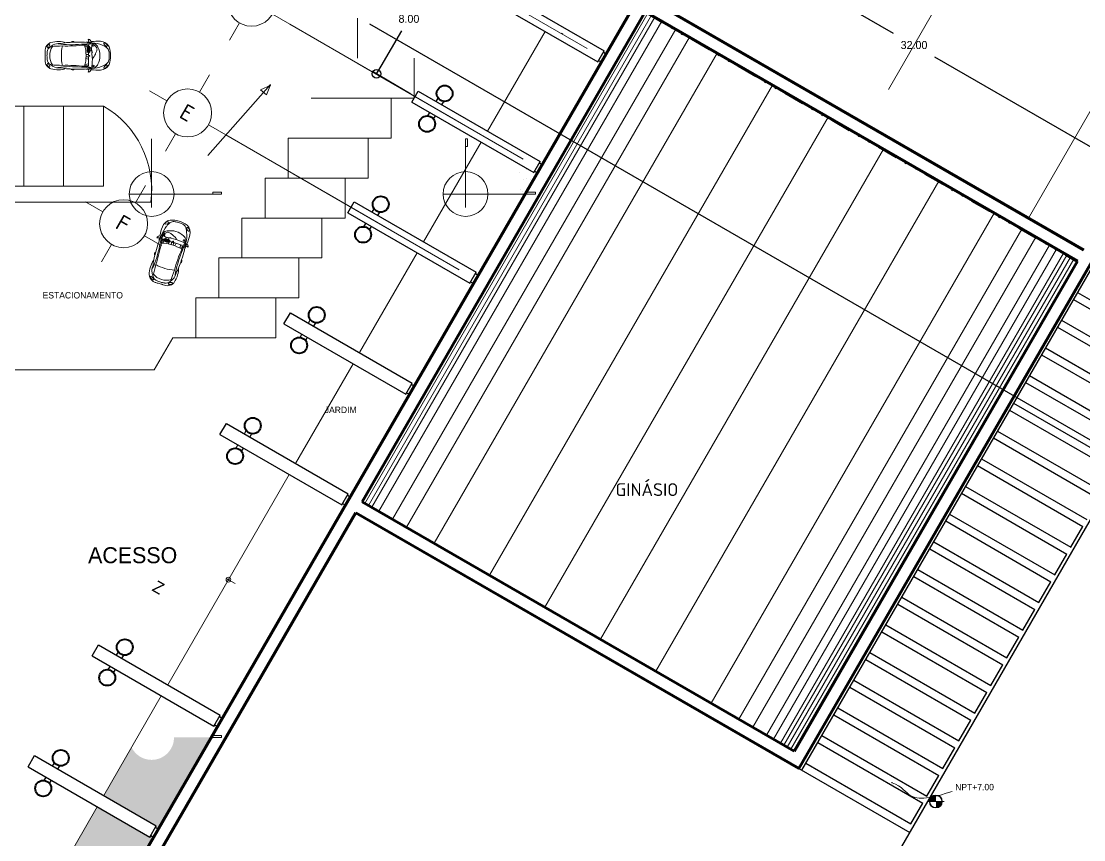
# Model space of a CAD drawing. Header units: millimetres. Extents: x 255 to 764, y 60 to 269.
# Drawn here: x 662.2 to 728.7, y 148.3 to 199.5 of the extents above; entities that cross this region are included whole.
import ezdxf
from ezdxf.enums import TextEntityAlignment as Align

# ---------------------------------------------------------------- set-up
doc = ezdxf.new("R2010")
doc.units = ezdxf.units.MM
doc.linetypes.add('ACAD_ISO10W100', pattern=[18, 12, -3, 0, -3])
doc.linetypes.add('DIVIDE2', pattern=[15.875, 6.35, -3.175, 0, -3.175, 0, -3.175])
for name, color, linetype, lineweight in [('ARBOLES A', 1, 'Continuous', 9), ('AUTOS', 1, 'Continuous', 9), ('BANQUETA', 2, 'Continuous', 20), ('CANCHAS', 1, 'Continuous', 9), ('EJES', 2, 'ACAD_ISO10W100', 20), ('FACHADA 01', 6, 'Continuous', 60), ('FACHADA 03', 4, 'Continuous', 40), ('FACHADA 04', 3, 'Continuous', 30), ('FACHADA 05', 2, 'Continuous', 20), ('HATCH', 1, 'Continuous', 9), ('mobiliario', 1, 'Continuous', 0), ('TEXTO 02', 1, 'Continuous', 13)]:
    doc.layers.add(name, color=color, linetype=linetype, lineweight=lineweight)
doc.styles.add('style1', font='isocpeur.ttf')
doc.dimstyles.get("Standard").update_dxf_attribs({"dimtxt": 1.5, "dimasz": 0.25, "dimexe": 0.2, "dimexo": 0.25, "dimgap": 0.1, "dimtad": 0, "dimtih": 1, "dimtoh": 1, "dimdec": 4, "dimzin": 0, "dimdsep": 46, "dimtxsty": 'Standard', "dimblk": 'ORIGIN', "dimcen": 0.2, "dimclrd": 1, "dimclre": 2, "dimclrt": 3, "dimadec": 0, "dimazin": 0, "dimtfac": 1, "dimtdec": 4, "dimtofl": 0, "dimtmove": 0, "dimatfit": 3, "dimldrblk": 'ORIGIN', "dimfxl": 1, "dimtolj": 1, "dimtzin": 0, "dimarcsym": 0})
pattern_1 = [(37.5, (466.1851, -363.19664), (-0.0320006, 0.9788265), [0, -0.77216, 0, -0.8636, 0, -0.8255]), (7.5, (466.1851, -363.1966), (0.8990466, 1.4336502), [0, -0.41656, 0, -0.69596, 0, -0.2667]), (327.5, (465.5603, -363.1966), (1.5819847, 0.0028744), [0, -0.254, 0, -0.9144, 0, -1.1938]), (317.5, (465.5603, -363.1966), (1.527113, 0.4458586), [0, -0.127, 0, -0.59944, 0, -0.6858])]

# ---------------------------------------------------------------- blocks, each defined once
blk = doc.blocks.new('_Origin')
at = {"color": 0, "linetype": 'ByBlock', "lineweight": -2}
blk.add_line((0, 0), (-1, 0), dxfattribs=at)
blk.add_circle((0, 0), 0.5, dxfattribs=at)
blk = doc.blocks.new('*D26')
at = {"layer": 'ARBOLES A', "color": 2, "lineweight": -2}
for p, q in [((690.653, 201.871), (688.25, 203.285)), ((686.602, 194.984), (684.2, 196.397))]:
    blk.add_line(p, q, dxfattribs=at)
at = {"layer": 'ARBOLES A', "color": 1, "lineweight": -2}
for p, q in [((688.23, 202.658), (686.925, 200.439)), ((684.737, 196.719), (686.042, 198.939))]:
    blk.add_line(p, q, dxfattribs=at)
at = {"layer": 'Defpoints', "color": 0}
for p in [(690.868, 201.745), (684.458, 196.245), (686.818, 194.857)]:
    blk.add_point(p, dxfattribs=at)
at = {"layer": 'ARBOLES A', "color": 1, "lineweight": -2, "xscale": 0.55, "yscale": 0.55, "zscale": 0.55}
for p, rotation in [((688.509, 203.132), 59.53894973767702), ((684.458, 196.245), 239.538949737677)]:
    blk.add_blockref('_Origin', p, dxfattribs=dict(at, rotation=rotation))
at = {"layer": 'ARBOLES A', "color": 3, "insert": (686.483, 199.689), "char_height": 0.5, "attachment_point": 5}
blk.add_mtext('\\A1;8.00', dxfattribs=at)
blk = doc.blocks.new('Bole')
at = {"color": 5}
for p, q in [((1.1, 0.6), (1.1, 1.1)), ((1.7, 0), (2.2, 0)), ((1.1, -0.6), (1.1, -1.1))]:
    blk.add_line(p, q, dxfattribs=at)
blk.add_line((0, 0), (0.5, 0))
blk.add_circle((1.1, 0), 0.6)
at = {"color": 9, "style": 'style1'}
blk.add_attdef('A', text='', height=0.4, dxfattribs=at).set_placement((1.086, -0.204), align=Align.CENTER)
blk = doc.blocks.new('newbp')
for p, q in [((-1.055, 0.668), (-1.093, 0.141)), ((-1.077, 0.127), (-1.07, -0.16)), ((-0.958, -0.463), (-1.055, -0.455)), ((-0.963, -0.288), (-1.054, -0.293)), ((-0.908, -0.286), (-0.939, -0.287)), ((-0.902, -0.467), (-0.933, -0.465))]:
    blk.add_line(p, q)
at = {"linetype": 'Continuous'}
for p, q in [((-0.912, 0.75), (-1.017, 0.773)), ((-1.002, 0.77), (-1.016, 0.74)), ((-0.912, 0.75), (-0.86, 0.936)), ((-0.892, 0.034), (-0.92, 0.028)), ((-0.877, 0.539), (-0.877, 0.119)), ((-0.877, 0.459), (-0.672, 0.505)), ((-0.876, 0.198), (-0.723, 0.166)), ((-0.652, 0.589), (-0.827, 0.589)), ((-0.827, 0.069), (-0.731, 0.069)), ((-1.064, -0.553), (-1.084, -0.679)), ((-0.892, -0.023), (-0.92, -0.017)), ((-0.91, -0.297), (-0.888, -0.197)), ((-0.904, -0.456), (-0.888, -0.536)), ((-0.899, -0.296), (-0.877, -0.196)), ((-0.893, -0.455), (-0.877, -0.535)), ((-0.877, -0.235), (-0.847, -0.228)), ((-0.869, -0.497), (-0.841, -0.503)), ((-0.822, -0.222), (-0.721, -0.2)), ((-0.817, -0.508), (-0.665, -0.54)), ((-0.912, -0.756), (-1.017, -0.779)), ((-1.002, -0.776), (-1.016, -0.747)), ((-0.912, -0.756), (-0.86, -0.943))]:
    blk.add_line(p, q, dxfattribs=at)
for points in [[(-0.731, -0.061), (-0.827, -0.061, 0.414214), (-0.877, -0.111), (-0.877, -0.172)], [(-0.877, -0.556, 0.414214), (-0.827, -0.606), (-0.68, -0.606)]]:
    blk.add_lwpolyline(points, format="xyb", dxfattribs=at)
for points in [[(-0.877, -0.196), (-0.877, -0.235)], [(-0.877, -0.513), (-0.877, -0.535)]]:
    blk.add_lwpolyline(points, dxfattribs=at)
for centre, radius, start, end in [((-1.528, 0.227), 0.596, 93.10415, 152.52944), ((-0.943, -1.167), 1.905, 94.04501, 112.23437), ((-1.391, -2.848), 3.675, 84.07935, 92.63829), ((-1.049, 0.333), 0.394, 113.54319, 157.7315), ((0.434, 9.601), 9.056, 259.56802, 263.14618), ((-0.295, -6.336), 7.112, 86.98264, 96.31375), ((-0.206, 5.111), 4.464, 258.74282, 266.74135), ((-0.845, 0.765), 0.172, 94.83581, 177.41047), ((-1.391, -2.848), 3.675, 79.4187, 82.32042), ((0.142, 7.376), 6.748, 264.88453, 276.39626), ((-0.008, 0.773), 0.0318, 97.34701, 181.04705), ((-0.005, 0.782), 0.0102, 105.92501, 249.04371), ((0.039, 0.659), 0.154, 42.31848, 109.57804), ((0.029, 0.665), 0.132, 87.10466, 105.92501), ((0.04, 0.731), 0.0661, 63.21809, 93.64826), ((0.061, 0.773), 0.0191, 341.30473, 62.64473), ((-0.187, -4.943), 5.716, 79.10653, 87.33549), ((0.771, -0.039), 0.851, 85.54765, 113.83054), ((0.845, 0.056), 0.642, 61.37851, 96.95324), ((0.88, -0.576), 1.387, 72.33332, 91.7581), ((0.666, -0.272), 1.016, 50.34167, 61.37851), ((1.172, 0.342), 0.423, 44.63463, 72.33332), ((1.138, 0.302), 0.476, 3.79089, 45.18436), ((-0.825, 0.038), 1.316, 159.34296, 181.79701), ((-0.688, 0.035), 1.374, 172.79359, 181.59772), ((-1.713, 0.186), 0.338, 138.93455, 176.42346), ((-1.416, -0.145), 0.781, 108.48731, 134.96048), ((-0.426, -0.003), 1.099, 153.81579, 180.03397), ((-0.92, 0.006), 0.0224, 90, 270), ((-0.892, 0.006), 0.0281, 247.38014, 112.61986), ((-0.827, 0.539), 0.05, 90, 180), ((-0.827, 0.119), 0.05, 180, 270), ((2.043, -0.084), 2.778, 165.55344, 178.33714), ((0.347, 9.038), 8.487, 263.27314, 271.89151), ((-1.267, 0.067), 1.956, 357.93702, 14.4502), ((-1.575, -60.4), 60.995, 87.30608, 87.93042), ((0.503, 0.041), 0.848, 357.01927, 35.43946), ((1.145, 0.198), 0.355, 3.29778, 61.46226), ((-12.519, -0.99), 14.07, 4.02259, 4.92676), ((1.53, 0.182), 0.0938, 331.03299, 350.19563), ((2.084, 0.13), 0.472, 179.15975, 182.62997), ((0.197, 0.166), 1.425, 0.00939, 6.72836), ((0.778, 0.022), 0.839, 358.24568, 5.88143), ((-0.825, -0.045), 1.316, 178.20299, 200.65704), ((-0.688, -0.042), 1.374, 178.40228, 187.20641), ((-1.528, -0.234), 0.596, 207.47056, 266.89585), ((-1.713, -0.193), 0.338, 183.57654, 221.06545), ((-1.416, 0.138), 0.781, 225.03952, 251.51269), ((-0.943, 1.16), 1.905, 247.76563, 265.95499), ((-0.426, -0.004), 1.099, 179.96603, 206.18421), ((-1.049, -0.34), 0.394, 202.2685, 246.45681), ((2.043, 0.077), 2.778, 181.66286, 194.44656), ((0.347, -9.044), 8.487, 88.10849, 96.72686), ((-1.267, -0.074), 1.956, 345.5498, 2.06298), ((-1.575, 60.394), 60.995, 272.06958, 272.69392), ((0.666, 0.266), 1.016, 298.62149, 309.65833), ((0.503, -0.047), 0.848, 324.56054, 2.98073), ((1.145, -0.204), 0.355, 298.53774, 356.70222), ((1.138, -0.308), 0.476, 314.81564, 356.20911), ((-12.519, 0.984), 14.07, 355.07324, 355.97741), ((2.084, -0.137), 0.472, 177.37003, 180.84025), ((1.53, -0.189), 0.0938, 9.80437, 28.96701), ((0.778, -0.029), 0.839, 354.11857, 1.75432), ((0.197, -0.173), 1.425, 353.27164, 359.99061), ((-1.391, 2.841), 3.675, 267.36171, 275.92065), ((0.434, -9.608), 9.056, 96.85382, 100.43198), ((-0.206, -5.118), 4.464, 93.25865, 101.25718), ((-0.295, 6.329), 7.112, 263.68625, 273.01736), ((-0.845, -0.772), 0.172, 182.58953, 265.16419), ((-1.391, 2.841), 3.675, 277.67958, 280.5813), ((0.142, -7.382), 6.748, 83.60374, 95.11547), ((-0.008, -0.779), 0.0318, 178.95295, 262.65299), ((-0.005, -0.789), 0.0102, 110.95629, 254.07499), ((0.039, -0.666), 0.154, 250.42196, 317.68152), ((0.029, -0.671), 0.132, 254.07499, 272.89534), ((0.04, -0.737), 0.0661, 266.35174, 296.78191), ((0.061, -0.78), 0.0191, 297.35527, 18.69527), ((-0.187, 4.936), 5.716, 272.66451, 280.89347), ((0.771, 0.032), 0.851, 246.16946, 274.45235), ((0.845, -0.062), 0.642, 263.04676, 298.62149), ((0.88, 0.569), 1.387, 268.2419, 287.66668), ((1.172, -0.348), 0.423, 287.66668, 315.36537)]:
    blk.add_arc(centre, radius, start, end, dxfattribs=at)
for centre, major_axis, ratio in [((-1.845, 0.63), (-0.083, -0.0937), 0.463754), ((1.432, 0.551), (-0.061, 0.112), 0.405921)]:
    blk.add_ellipse(centre, major_axis=major_axis, ratio=ratio, dxfattribs=at)
for centre in [(-1.157, 0.583), (-1.157, -0.595)]:
    blk.add_ellipse(centre, major_axis=(0, 0.0429), ratio=0.983266, start_param=4.712389, end_param=10.995574)
at = {"linetype": 'Continuous', "extrusion": (0, 0, -1)}
for centre, major_axis, ratio in [((-1.845, -0.637), (-0.083, 0.0937), 0.463754), ((1.432, -0.557), (-0.061, -0.112), 0.405921)]:
    blk.add_ellipse(centre, major_axis=major_axis, ratio=ratio, dxfattribs=at)
for points, knots in [([(-1.077, 0.127), (-1.08, 0.133), (-1.1, 0.15), (-1.144, 0.115), (-1.18, 0.072), (-1.223, -0.001), (-1.273, -0.105), (-1.318, -0.221), (-1.36, -0.328), (-1.36, -0.418), (-1.323, -0.493), (-1.275, -0.55), (-1.223, -0.585), (-1.193, -0.622), (-1.178, -0.647), (-1.165, -0.693)], [0, 0, 0, 0, 0.527288, 1.647451, 3.487558, 5.099073, 7.968657, 12.238313, 14.475187, 16.613757, 18.744202, 20.639343, 22.223389, 23.452731, 24.286529, 24.286529, 24.286529, 24.286529]), ([(-1.064, -0.553), (-1.068, -0.556), (-1.074, -0.561), (-1.09, -0.565), (-1.091, -0.555), (-1.09, -0.549), (-1.084, -0.542), (-1.074, -0.534), (-1.065, -0.513), (-1.054, -0.475), (-1.047, -0.407), (-1.047, -0.336), (-1.059, -0.269), (-1.08, -0.228), (-1.088, -0.195), (-1.105, -0.188), (-1.099, -0.183), (-1.093, -0.18), (-1.084, -0.181), (-1.077, -0.178), (-1.065, -0.181), (-1.07, -0.166), (-1.07, -0.16)], [0, 0, 0, 0, 0.0138597, 0.0278304, 0.0329137, 0.0379971, 0.0465756, 0.0592704, 0.0762214, 0.1105991, 0.1789801, 0.2766959, 0.3173629, 0.3800771, 0.4110544, 0.4160421, 0.4210284, 0.4277212, 0.4387433, 0.4448131, 0.4508005, 0.4694463, 0.4694463, 0.4694463, 0.4694463]), ([(-0.963, -0.295), (-0.965, -0.308), (-0.954, -0.235), (-0.937, -0.215), (-0.911, -0.179), (-0.882, -0.17), (-0.85, -0.176), (-0.829, -0.211), (-0.799, -0.257), (-0.788, -0.322), (-0.788, -0.395), (-0.797, -0.462), (-0.818, -0.517), (-0.844, -0.55), (-0.872, -0.561), (-0.892, -0.557), (-0.911, -0.55), (-0.925, -0.529), (-0.95, -0.494), (-0.965, -0.414), (-0.974, -0.382), (-0.961, -0.282), (-0.963, -0.295)], [0, 0, 0, 0, 0.03969, 0.089634, 0.13125, 0.1542862, 0.1797268, 0.2207266, 0.2680991, 0.3447665, 0.4095645, 0.4843001, 0.541515, 0.5817687, 0.6060665, 0.6262474, 0.6436722, 0.6634686, 0.6988791, 0.7758465, 0.8696394, 0.907731, 0.907731, 0.907731, 0.907731]), ([(-0.938, -0.293), (-0.938, -0.289), (-0.937, -0.284), (-0.935, -0.274), (-0.934, -0.268), (-0.93, -0.253), (-0.928, -0.246), (-0.924, -0.237), (-0.922, -0.235), (-0.918, -0.229), (-0.916, -0.227), (-0.91, -0.219), (-0.906, -0.213), (-0.899, -0.206), (-0.896, -0.203), (-0.892, -0.2), (-0.89, -0.199), (-0.886, -0.197), (-0.884, -0.197), (-0.879, -0.196), (-0.875, -0.196), (-0.871, -0.198), (-0.87, -0.198), (-0.867, -0.199), (-0.865, -0.201), (-0.861, -0.206), (-0.858, -0.209), (-0.853, -0.218), (-0.85, -0.223), (-0.844, -0.232), (-0.841, -0.237), (-0.835, -0.247), (-0.832, -0.253), (-0.827, -0.264), (-0.824, -0.27), (-0.82, -0.282), (-0.819, -0.289), (-0.815, -0.309), (-0.814, -0.323), (-0.812, -0.352), (-0.812, -0.366), (-0.814, -0.41), (-0.818, -0.438), (-0.829, -0.476), (-0.833, -0.486), (-0.84, -0.501), (-0.843, -0.506), (-0.849, -0.516), (-0.852, -0.52), (-0.858, -0.527), (-0.861, -0.529), (-0.867, -0.533), (-0.871, -0.534), (-0.874, -0.535), (-0.875, -0.535), (-0.879, -0.535), (-0.881, -0.534), (-0.885, -0.533), (-0.888, -0.532), (-0.892, -0.531), (-0.894, -0.53), (-0.895, -0.529), (-0.895, -0.529), (-0.896, -0.529), (-0.897, -0.528), (-0.899, -0.526), (-0.9, -0.523), (-0.904, -0.518), (-0.905, -0.516), (-0.908, -0.511), (-0.91, -0.509), (-0.914, -0.503), (-0.917, -0.498), (-0.921, -0.49), (-0.923, -0.486), (-0.926, -0.476), (-0.928, -0.471), (-0.933, -0.456), (-0.935, -0.445), (-0.938, -0.429), (-0.94, -0.423), (-0.942, -0.413), (-0.943, -0.408), (-0.945, -0.395), (-0.946, -0.387), (-0.946, -0.369), (-0.945, -0.363), (-0.945, -0.351), (-0.944, -0.345), (-0.942, -0.326), (-0.94, -0.309), (-0.939, -0.298), (-0.939, -0.296), (-0.938, -0.295), (-0.938, -0.294), (-0.938, -0.293), (-0.938, -0.293), (-0.938, -0.293)], [0.497033, 0.497033, 0.497033, 0.497033, 0.723444, 0.723444, 0.974636, 0.974636, 1.50964, 1.50964, 2.044645, 2.044645, 2.271061, 2.271061, 2.862376, 2.862376, 3.217654, 3.217654, 3.537253, 3.537253, 3.856852, 3.856852, 4.368613, 4.368613, 4.584627, 4.584627, 4.99269, 4.99269, 5.400753, 5.400753, 5.808816, 5.808816, 6.216879, 6.216879, 6.778716, 6.778716, 7.350371, 7.350371, 7.922025, 7.922025, 9.065335, 9.065335, 10.208644, 10.208644, 12.495263, 12.495263, 13.409896, 13.409896, 13.929088, 13.929088, 14.44828, 14.44828, 14.909885, 14.909885, 15.371489, 15.371489, 15.62524, 15.62524, 15.87899, 15.87899, 16.120875, 16.120875, 16.36276, 16.36276, 16.51635, 16.51635, 16.669941, 16.669941, 16.921521, 16.921521, 17.136676, 17.136676, 17.351831, 17.351831, 17.782142, 17.782142, 18.204974, 18.204974, 18.627807, 18.627807, 19.473473, 19.473473, 19.978923, 19.978923, 20.484372, 20.484372, 21.475119, 21.475119, 21.859144, 21.859144, 22.162884, 22.162884, 22.770362, 22.770362, 22.900493, 22.900493, 22.951221, 22.951221, 22.964298, 22.964298, 22.964298, 22.964298]), ([(-0.904, -0.456), (-0.906, -0.449), (-0.907, -0.442), (-0.91, -0.43), (-0.911, -0.424), (-0.913, -0.414), (-0.914, -0.409), (-0.917, -0.396), (-0.918, -0.388), (-0.917, -0.37), (-0.917, -0.364), (-0.916, -0.352), (-0.916, -0.346), (-0.914, -0.326), (-0.912, -0.31), (-0.91, -0.299), (-0.91, -0.298), (-0.91, -0.297)], [18.939067, 18.939067, 18.939067, 18.939067, 19.473473, 19.473473, 19.978923, 19.978923, 20.484372, 20.484372, 21.475119, 21.475119, 21.859144, 21.859144, 22.162884, 22.162884, 22.770362, 22.770362, 22.871566, 22.871566, 22.871566, 22.871566]), ([(-0.893, -0.455), (-0.895, -0.448), (-0.896, -0.442), (-0.899, -0.429), (-0.9, -0.423), (-0.902, -0.413), (-0.903, -0.408), (-0.906, -0.395), (-0.907, -0.387), (-0.906, -0.369), (-0.906, -0.363), (-0.905, -0.351), (-0.905, -0.345), (-0.903, -0.326), (-0.901, -0.309), (-0.899, -0.298), (-0.899, -0.297), (-0.899, -0.296)], [18.939067, 18.939067, 18.939067, 18.939067, 19.473473, 19.473473, 19.978923, 19.978923, 20.484372, 20.484372, 21.475119, 21.475119, 21.859144, 21.859144, 22.162884, 22.162884, 22.770362, 22.770362, 22.871566, 22.871566, 22.871566, 22.871566]), ([(-0.883, -0.222), (-0.882, -0.225), (-0.88, -0.227), (-0.875, -0.234), (-0.873, -0.239), (-0.867, -0.249), (-0.863, -0.255), (-0.858, -0.266), (-0.856, -0.272), (-0.852, -0.284), (-0.85, -0.291), (-0.847, -0.311), (-0.845, -0.325), (-0.844, -0.354), (-0.844, -0.368), (-0.846, -0.412), (-0.85, -0.44), (-0.86, -0.478), (-0.864, -0.488), (-0.871, -0.503), (-0.874, -0.508), (-0.878, -0.515), (-0.88, -0.517), (-0.881, -0.518)], [5.596292, 5.596292, 5.596292, 5.596292, 5.808816, 5.808816, 6.216879, 6.216879, 6.778716, 6.778716, 7.350371, 7.350371, 7.922025, 7.922025, 9.065335, 9.065335, 10.208644, 10.208644, 12.495263, 12.495263, 13.409896, 13.409896, 13.929088, 13.929088, 14.118229, 14.118229, 14.118229, 14.118229])]:
    blk.add_open_spline(points, degree=3, knots=knots)
blk = doc.blocks.new('AutoP31 Planta Beetle')
at = {"xscale": 1.088628099999994, "yscale": 1.088628099999994, "zscale": 1.0886281, "rotation": 180}
blk.add_blockref('newbp', (1.766, 1.019), dxfattribs=at)
blk = doc.blocks.new('*D13')
at = {"layer": 'ARBOLES A', "color": 2, "lineweight": -2}
for p, q in [((704.334, 206.268), (704.359, 206.311)), ((732.042, 190.259), (732.067, 190.302))]:
    blk.add_line(p, q, dxfattribs=at)
at = {"layer": 'ARBOLES A', "color": 1, "lineweight": -2}
for p, q in [((704.685, 205.776), (716.765, 198.797)), ((731.441, 190.318), (719.361, 197.297))]:
    blk.add_line(p, q, dxfattribs=at)
at = {"layer": 'Defpoints', "color": 0}
for p in [(704.209, 206.051), (731.917, 190.043), (731.917, 190.043)]:
    blk.add_point(p, dxfattribs=at)
at = {"layer": 'ARBOLES A', "color": 1, "lineweight": -2, "xscale": 0.55, "yscale": 0.55, "zscale": 0.55}
for p, rotation in [((704.209, 206.051), 149.9820950694856), ((731.917, 190.043), 329.9820950694855)]:
    blk.add_blockref('_Origin', p, dxfattribs=dict(at, rotation=rotation))
at = {"layer": 'ARBOLES A', "color": 3, "insert": (718.063, 198.047), "char_height": 0.5, "attachment_point": 5}
blk.add_mtext('\\A1;32.00', dxfattribs=at)

msp = doc.modelspace()

# ---------------------------------------------------------------- hatches: boundary and pattern name
at = {"layer": 'ARBOLES A', "lineweight": 0}
h = msp.add_hatch(dxfattribs=at)
h.set_pattern_fill('AR-SAND', color=256, scale=0.02, style=0)
h.set_pattern_definition(pattern_1)
h.paths.add_polyline_path([(623.895, 197.229), (622.895, 197.229), (622.895, 189.858, -0.201566), (623.895, 190.279), (623.895, 192.339)])
h.paths.add_polyline_path([(624.895, 197.229), (623.895, 197.229), (623.895, 192.339), (624.013, 192.339), (624.013, 191.855), (623.895, 191.855), (623.895, 190.279, -0.414214), (625.295, 188.879), (627.713, 188.879), (627.713, 188.995), (628.26, 188.995), (628.26, 188.879), (630.745, 188.879), (630.745, 190.229), (629.895, 190.229), (624.895, 190.229)])
h.paths.add_polyline_path([(624.895, 204.749, -0.201566), (623.895, 204.329), (623.895, 197.229), (624.895, 197.229)])
h.paths.add_polyline_path([(623.895, 204.329, -0.201566), (622.895, 204.749), (622.895, 197.229), (623.895, 197.229)])
h.paths.add_polyline_path([(623.895, 221.329, -0.201566), (622.895, 221.749), (622.895, 206.708, -0.201566), (623.895, 207.129), (623.895, 209.189)])
h.paths.add_polyline_path([(624.895, 221.749, -0.201566), (623.895, 221.329), (623.895, 209.189), (624.013, 209.189), (624.013, 208.705), (623.895, 208.705), (623.895, 207.129, -0.201566), (624.895, 206.708)])
h.paths.add_polyline_path([(629.895, 239.229), (638.213, 239.229, -0.142287), (637.995, 239.979), (637.984, 239.979), (625.295, 239.979, -0.414214), (623.895, 238.579), (623.895, 226.189), (624.013, 226.189), (624.013, 225.705), (623.895, 225.705), (623.895, 224.129, -0.201566), (624.895, 223.708), (624.895, 232.729), (629.895, 232.729)])
h.paths.add_polyline_path([(623.895, 238.579, -0.201566), (622.895, 238.999), (622.895, 223.708, -0.201566), (623.895, 224.129), (623.895, 226.189)])
h.paths.add_polyline_path([(638.213, 240.729), (625.078, 240.729, -0.142287), (625.295, 239.979), (627.713, 239.979), (627.713, 240.095), (628.26, 240.095), (628.26, 239.979), (637.995, 239.979, -0.142287)])
h.paths.add_polyline_path([(653.713, 240.729), (640.578, 240.729, -0.142287), (640.795, 239.979), (643.213, 239.979), (643.213, 240.095), (643.76, 240.095), (643.76, 239.979), (653.495, 239.979, -0.142287)])
h.paths.add_polyline_path([(653.495, 239.979), (653.484, 239.979), (640.795, 239.979, -0.142287), (640.578, 239.229), (653.713, 239.229, -0.142287)])
h.paths.add_polyline_path([(668.995, 239.979), (668.984, 239.979), (656.295, 239.979, -0.142287), (656.078, 239.229), (669.213, 239.229, -0.142287)])
h.paths.add_polyline_path([(669.213, 240.729), (656.078, 240.729, -0.142287), (656.295, 239.979), (658.713, 239.979), (658.713, 240.095), (659.26, 240.095), (659.26, 239.979), (668.995, 239.979, -0.142287)])
h = msp.add_hatch(dxfattribs=at)
h.set_pattern_fill('AR-SAND', color=256, scale=0.02, style=0)
h.set_pattern_definition(pattern_1)
h.paths.add_polyline_path([(644.671, 103.729), (640.795, 103.729, -0.414214), (639.395, 102.329), (639.395, 95.229), (639.764, 95.229)])
h.paths.add_polyline_path([(639.395, 102.329, -0.026288), (639.249, 102.336), (635.145, 95.229), (639.395, 95.229)])
h.paths.add_polyline_path([(649.579, 112.229), (644.96, 112.229), (640.528, 104.552, -0.158489), (640.795, 103.729), (643.213, 103.729), (643.213, 103.845), (643.76, 103.845), (643.76, 103.729), (644.671, 103.729)])
h.paths.add_polyline_path([(653.638, 119.259), (654.486, 120.729), (649.867, 120.729), (644.96, 112.229), (649.579, 112.229)])
h.paths.add_polyline_path([(650.999, 122.688), (649.867, 120.729), (654.255, 120.729), (654.289, 120.788)])
h.paths.add_polyline_path([(654.895, 129.229), (654.775, 129.229), (651.399, 123.381), (654.689, 121.481), (654.639, 121.394), (654.813, 121.294), (654.895, 121.438)])
h.paths.add_polyline_path([(658.513, 127.703), (658.339, 127.803), (658.289, 127.716), (655.67, 129.229), (654.895, 129.229), (654.895, 121.438)])
h.paths.add_polyline_path([(662.513, 134.631), (662.339, 134.731), (662.289, 134.644), (658.999, 136.544), (655.399, 130.309), (657.27, 129.229), (659.394, 129.229)])
h.paths.add_polyline_path([(666.513, 141.559), (666.339, 141.659), (666.289, 141.573), (662.999, 143.473), (660.581, 139.284), (660.581, 139.129, -0.414214), (661.981, 137.729), (664.301, 137.729)])
h.paths.add_polyline_path([(669.209, 146.229), (664.59, 146.229), (663.399, 144.165), (666.689, 142.265), (666.639, 142.179), (666.813, 142.079)])
h.paths.add_polyline_path([(670.395, 146.229), (670.132, 146.229), (665.225, 137.729), (670.395, 137.729)])
h.paths.add_polyline_path([(677.218, 144.501), (674.225, 146.229), (670.395, 146.229), (670.395, 137.729), (673.308, 137.729)])
h.paths.add_polyline_path([(670.395, 137.729), (665.225, 137.729), (660.317, 129.229), (670.395, 129.229), (670.395, 129.964), (669.218, 130.644), (670.395, 132.684)])
h.paths.add_polyline_path([(673.308, 137.729), (670.395, 137.729), (670.395, 132.684)])
h.paths.add_polyline_path([(670.395, 148.284), (670.395, 148.555), (670.339, 148.587), (670.289, 148.501), (666.999, 150.401), (664.59, 146.229), (669.209, 146.229)])
h.paths.add_polyline_path([(670.395, 153.329, -0.285583), (669.14, 154.11), (667.399, 151.094), (670.395, 149.363)])
h.paths.add_polyline_path([(674.116, 154.729), (671.795, 154.729, -0.414214), (670.395, 153.329), (670.395, 149.363), (670.689, 149.194), (670.639, 149.107), (670.813, 149.007)])
h.paths.add_polyline_path([(626.895, 154.729), (625.295, 154.729, -0.414214), (623.895, 153.329), (623.895, 146.229), (626.895, 146.229)])
h.paths.add_polyline_path([(626.895, 146.229), (623.895, 146.229), (623.895, 141.189), (624.013, 141.189), (624.013, 140.705), (623.895, 140.705), (623.895, 139.129, -0.414214), (625.295, 137.729), (626.895, 137.729)])
h.paths.add_polyline_path([(626.895, 137.729), (625.295, 137.729, -0.414214), (623.895, 136.329), (623.895, 129.229), (626.895, 129.229)])
h.paths.add_polyline_path([(626.895, 129.229), (623.895, 129.229), (623.895, 124.189), (624.013, 124.189), (624.013, 123.705), (623.895, 123.705), (623.895, 122.129, -0.414214), (625.295, 120.729), (626.895, 120.729)])
h.paths.add_polyline_path([(626.895, 120.729), (625.295, 120.729, -0.414214), (623.895, 119.329), (623.895, 112.229), (626.895, 112.229)])
h.paths.add_polyline_path([(626.895, 112.229), (623.895, 112.229), (623.895, 107.189), (624.013, 107.189), (624.013, 106.705), (623.895, 106.705), (623.895, 105.129, -0.414214), (625.295, 103.729), (626.895, 103.729)])
h.paths.add_polyline_path([(626.895, 103.729), (625.295, 103.729, -0.414214), (623.895, 102.329), (623.895, 95.229), (626.895, 95.229)])
h.paths.add_polyline_path([(638.032, 112.229), (630.895, 112.229), (630.895, 106.229), (634.568, 106.229)])
h.paths.add_polyline_path([(639.395, 114.591), (639.395, 116.229), (630.895, 116.229), (630.895, 112.229), (638.032, 112.229)])
h.paths.add_polyline_path([(639.395, 146.229), (630.895, 146.229), (630.895, 143.229), (639.395, 143.229)])
h.paths.add_polyline_path([(654.895, 146.229), (639.395, 146.229), (639.395, 143.229), (654.895, 143.229)])
h.paths.add_polyline_path([(655.904, 146.229), (654.895, 146.229), (654.895, 143.229), (655.93, 143.229)])
h.paths.add_polyline_path([(654.895, 147.229), (639.395, 147.229), (639.395, 146.229), (654.895, 146.229)])
h.paths.add_polyline_path([(639.395, 147.229), (630.895, 147.229), (630.895, 146.229), (639.395, 146.229)])
h.paths.add_polyline_path([(623.895, 112.229), (622.895, 112.229), (622.895, 104.708, -0.201566), (623.895, 105.129), (623.895, 107.189)])
h.paths.add_polyline_path([(623.895, 119.329, -0.201566), (622.895, 119.749), (622.895, 112.229), (623.895, 112.229)])
h.paths.add_polyline_path([(623.895, 129.229), (622.895, 129.229), (622.895, 121.708, -0.201566), (623.895, 122.129), (623.895, 124.189)])
h.paths.add_polyline_path([(623.895, 136.329, -0.201566), (622.895, 136.749), (622.895, 129.229), (623.895, 129.229)])
h.paths.add_polyline_path([(623.895, 146.229), (622.895, 146.229), (622.895, 138.708, -0.201566), (623.895, 139.129), (623.895, 141.189)])
h.paths.add_polyline_path([(623.895, 153.329, -0.201566), (622.895, 153.749), (622.895, 146.229), (623.895, 146.229)])
h.paths.add_polyline_path([(623.895, 102.329, -0.201566), (622.895, 102.749), (622.895, 95.229), (623.895, 95.229)])
at = {"layer": 'FACHADA 05'}
h = msp.add_hatch(color=256, dxfattribs=at)
h.paths.add_polyline_path([(719.428, 151.099, 0.414214), (719.053, 150.724), (719.428, 150.724)])
h.paths.add_polyline_path([(719.803, 150.724), (719.428, 150.724), (719.428, 150.349, 0.414214)])

# ---------------------------------------------------------------- linework, layer by layer
at = {"layer": 'ARBOLES A', "lineweight": 0}
for p, q in [((698.074, 197.026), (698.074, 197.026)), ((693.402, 190.092), (693.402, 190.092)), ((693.836, 190.259), (693.836, 190.259)), ((694.836, 190.624), (694.836, 190.624)), ((693.642, 189.612), (693.642, 189.612)), ((693.844, 189.687), (693.844, 189.687)), ((694.071, 189.626), (694.071, 189.626)), ((693.475, 188.996), (693.475, 188.996)), ((693.615, 188.915), (693.615, 188.915)), ((693.674, 188.633), (693.674, 188.633))]:
    msp.add_line(p, q, dxfattribs=at)
at = {"layer": 'ARBOLES A'}
for p, q in [((670.395, 187.88), (670.395, 192.189)), ((690.025, 187.88), (690.025, 192.189)), ((668.984, 188.729), (674.76, 188.729)), ((688.614, 188.729), (694.39, 188.729))]:
    msp.add_line(p, q, dxfattribs=at)
for points in [[(690.025, 192.189), (690.143, 192.189), (690.143, 191.705), (690.025, 191.705)], [(674.76, 188.729), (674.213, 188.729), (674.213, 188.845), (674.76, 188.845)], [(694.39, 188.729), (693.843, 188.729), (693.843, 188.845), (694.39, 188.845)], [(674.76, 154.729), (674.213, 154.729), (674.213, 154.845), (674.76, 154.845)]]:
    msp.add_lwpolyline(points, close=True, dxfattribs=at)
for centre in [(670.395, 188.729), (690.025, 188.729)]:
    msp.add_circle(centre, 1.4, dxfattribs=at)
at = {"layer": 'ARBOLES A', "lineweight": 0, "end_tangent": (0.98063, -0.195869)}
msp.add_spline([(720.448, 151.358), (717.861, 151.079), (716.7, 151.901), (716.656, 151.916), (716.715, 151.887)], degree=3, dxfattribs=at)
at = {"layer": 'AUTOS'}
for p, q in [((686.818, 194.729), (680.374, 194.729)), ((685.374, 192.229), (678.931, 192.229)), ((683.931, 189.729), (677.488, 189.729)), ((683.931, 189.729), (679.705, 189.729)), ((682.488, 187.229), (676.044, 187.229)), ((681.044, 184.729), (674.601, 184.729)), ((679.601, 182.229), (673.158, 182.229)), ((671.714, 179.729), (670.559, 177.729)), ((678.158, 179.729), (671.714, 179.729)), ((671.399, 158.022), (678.999, 171.185)), ((675.242, 164.579), (675.615, 164.363))]:
    msp.add_line(p, q, dxfattribs=at)
for radius in [0.15, 0.05]:
    msp.add_circle((675.199, 164.604), radius, dxfattribs=at)
msp.add_arc((664.312, 188.979), 6.088, 352.92412, 59.57422, dxfattribs=at)
at = {"layer": 'BANQUETA'}
for p, q in [((691.399, 192.663), (694.999, 198.898)), ((687.399, 185.735), (690.999, 191.97)), ((687.399, 185.735), (690.999, 191.97)), ((683.399, 178.806), (686.999, 185.042)), ((683.399, 178.806), (686.999, 185.042)), ((679.399, 171.878), (682.999, 178.114)), ((679.399, 171.878), (682.999, 178.114)), ((630.895, 177.729), (670.559, 177.729)), ((667.399, 151.094), (670.999, 157.329)), ((667.399, 151.094), (670.999, 157.329)), ((663.399, 144.165), (666.999, 150.401)), ((663.399, 144.165), (666.999, 150.401))]:
    msp.add_line(p, q, dxfattribs=at)
at = {"layer": 'CANCHAS', "lineweight": 0}
for p, q in [((683.729, 169.378), (701.429, 200.036)), ((683.945, 169.253), (701.645, 199.911)), ((684.162, 169.128), (701.862, 199.786)), ((684.595, 168.878), (702.295, 199.536)), ((685.461, 168.378), (703.161, 199.036)), ((686.327, 167.878), (704.027, 198.536)), ((688.059, 166.878), (705.759, 197.536)), ((691.523, 164.878), (709.223, 195.536)), ((694.987, 162.878), (712.687, 193.536)), ((698.451, 160.878), (716.151, 191.536)), ((701.915, 158.878), (719.615, 189.536)), ((705.379, 156.878), (723.079, 187.536)), ((707.111, 155.878), (724.811, 186.536)), ((707.977, 155.378), (725.677, 186.036)), ((708.843, 154.878), (726.543, 185.536)), ((709.276, 154.628), (726.976, 185.286)), ((709.709, 154.378), (727.409, 185.036)), ((709.926, 154.253), (727.626, 184.911)), ((710.142, 154.128), (727.842, 184.786)), ((710.359, 154.003), (728.059, 184.661))]:
    msp.add_line(p, q, dxfattribs=at)
at = {"layer": 'CANCHAS'}
for p, q in [((683.261, 197.229), (683.261, 199.729)), ((686.818, 194.729), (686.818, 197.229)), ((685.374, 192.229), (685.374, 194.729)), ((642.395, 194.229), (667.395, 194.229)), ((662.395, 189.229), (662.395, 194.229)), ((664.895, 189.229), (664.895, 194.229)), ((667.395, 189.229), (667.395, 194.229)), ((678.931, 189.729), (678.931, 192.229)), ((683.931, 189.729), (683.931, 192.229)), ((677.488, 187.229), (677.488, 189.729)), ((682.488, 187.229), (682.488, 189.729)), ((642.395, 189.229), (667.395, 189.229)), ((636.918, 188.229), (670.354, 188.229)), ((676.044, 184.729), (676.044, 187.229)), ((681.044, 184.729), (681.044, 187.229)), ((681.044, 184.729), (681.044, 187.229)), ((674.601, 182.229), (674.601, 184.729)), ((679.601, 182.229), (679.601, 184.729)), ((679.601, 182.229), (679.601, 184.729)), ((673.158, 179.729), (673.158, 182.229)), ((678.158, 179.729), (678.158, 182.229))]:
    msp.add_line(p, q, dxfattribs=at)
at = {"layer": 'EJES'}
for p, q in [((683.028, 206.283), (698.676, 197.248)), ((722.46, 205.662), (715.161, 193.02)), ((687.237, 203.841), (698.663, 197.245)), ((679.028, 199.355), (694.676, 190.32)), ((683.237, 196.913), (694.663, 190.316)), ((675.028, 192.427), (690.676, 183.392)), ((679.237, 189.985), (690.663, 183.388))]:
    msp.add_line(p, q, dxfattribs=at)
at = {"layer": 'FACHADA 01'}
for p, q in [((653.663, 119.302), (703.863, 206.251)), ((653.671, 119.297), (703.871, 206.246)), ((701.651, 200.82), (728.67, 185.22)), ((701.656, 200.828), (728.675, 185.228)), ((683.556, 169.478), (701.256, 200.136)), ((701.256, 200.136), (728.275, 184.536)), ((701.261, 200.144), (728.28, 184.544)), ((710.86, 152.79), (732.26, 189.856)), ((710.868, 152.785), (732.268, 189.851)), ((710.575, 153.878), (728.275, 184.536)), ((710.584, 153.873), (728.284, 184.531)), ((683.551, 169.47), (710.57, 153.87)), ((683.556, 169.478), (710.575, 153.878)), ((654.347, 118.907), (683.147, 168.79)), ((654.356, 118.902), (683.156, 168.785)), ((683.156, 168.785), (710.868, 152.785)), ((683.161, 168.794), (710.873, 152.794))]:
    msp.add_line(p, q, dxfattribs=at)
at = {"layer": 'FACHADA 01', "linetype": 'DIVIDE2', "ltscale": 0.2}
msp.add_line((701.246, 200.118), (728.265, 184.518), dxfattribs=at)
at = {"layer": 'FACHADA 03', "linetype": 'Continuous', "lineweight": 30, "ltscale": 0.2}
for p, q in [((697.797, 114.144), (739.197, 185.851)), ((675.256, 155.102), (683.156, 168.785))]:
    msp.add_line(p, q, dxfattribs=at)
at = {"layer": 'FACHADA 03'}
for centre in [(688.717, 195.019), (687.617, 193.114), (684.717, 188.091), (683.617, 186.186), (680.717, 181.163), (679.617, 179.257), (676.717, 174.234), (675.617, 172.329), (668.717, 160.378), (667.617, 158.473), (664.717, 153.45), (663.617, 151.545)]:
    msp.add_circle(centre, 0.5, dxfattribs=at)
at = {"layer": 'FACHADA 04'}
for p, q in [((691.068, 202.091), (698.689, 197.691)), ((690.668, 201.398), (698.289, 196.998)), ((698.289, 196.998), (698.689, 197.691)), ((698.639, 197.604), (698.689, 197.691)), ((698.639, 197.604), (698.813, 197.504)), ((698.339, 197.085), (698.289, 196.998)), ((698.339, 197.085), (698.513, 196.985)), ((686.668, 194.47), (687.068, 195.163)), ((687.068, 195.163), (694.689, 190.763)), ((688.194, 194.513), (688.315, 194.722)), ((686.668, 194.47), (694.289, 190.07)), ((688.541, 194.313), (688.662, 194.522)), ((687.673, 193.611), (687.794, 193.82)), ((688.02, 193.411), (688.141, 193.62)), ((694.289, 190.07), (694.689, 190.763)), ((694.639, 190.676), (694.689, 190.763)), ((694.639, 190.676), (694.813, 190.576)), ((694.339, 190.157), (694.289, 190.07)), ((694.339, 190.157), (694.513, 190.057)), ((711.042, 152.685), (732.342, 189.578)), ((682.668, 187.542), (683.068, 188.235)), ((683.068, 188.235), (690.689, 183.835)), ((682.668, 187.542), (690.289, 183.142)), ((684.194, 187.585), (684.315, 187.794)), ((684.541, 187.385), (684.662, 187.594)), ((683.673, 186.682), (683.794, 186.892)), ((684.02, 186.482), (684.141, 186.692)), ((690.289, 183.142), (690.689, 183.835)), ((690.639, 183.748), (690.689, 183.835)), ((690.639, 183.748), (690.813, 183.648)), ((690.339, 183.228), (690.289, 183.142)), ((690.339, 183.228), (690.513, 183.128)), ((728.042, 182.13), (734.623, 178.33)), ((728.292, 182.563), (734.873, 178.763)), ((678.668, 180.614), (679.068, 181.306)), ((679.068, 181.306), (686.689, 176.906)), ((680.194, 180.656), (680.315, 180.866)), ((727.292, 180.831), (733.873, 177.031)), ((678.668, 180.614), (686.289, 176.214)), ((680.541, 180.456), (680.662, 180.666)), ((727.042, 180.398), (733.623, 176.598)), ((679.673, 179.754), (679.794, 179.964)), ((680.02, 179.554), (680.141, 179.764)), ((726.292, 179.099), (732.873, 175.299)), ((726.042, 178.666), (732.623, 174.866)), ((686.289, 176.214), (686.689, 176.906)), ((686.639, 176.82), (686.689, 176.906)), ((686.639, 176.82), (686.813, 176.72)), ((725.042, 176.934), (731.623, 173.134)), ((725.292, 177.367), (731.873, 173.567)), ((686.339, 176.3), (686.289, 176.214)), ((686.339, 176.3), (686.513, 176.2)), ((724.292, 175.635), (730.873, 171.835)), ((724.042, 175.202), (730.623, 171.402)), ((674.668, 173.685), (675.068, 174.378)), ((675.068, 174.378), (682.689, 169.978)), ((674.668, 173.685), (682.289, 169.285)), ((676.194, 173.728), (676.315, 173.938)), ((676.541, 173.528), (676.662, 173.738)), ((723.042, 173.47), (729.623, 169.67)), ((723.292, 173.903), (729.873, 170.103)), ((675.673, 172.826), (675.794, 173.035)), ((676.02, 172.626), (676.141, 172.835)), ((722.292, 172.171), (728.873, 168.371)), ((722.042, 171.738), (728.623, 167.938)), ((721.292, 170.439), (727.873, 166.639)), ((682.289, 169.285), (682.689, 169.978)), ((682.639, 169.892), (682.689, 169.978)), ((682.639, 169.892), (682.813, 169.792)), ((721.042, 170.006), (727.623, 166.206)), ((682.339, 169.372), (682.289, 169.285)), ((682.339, 169.372), (682.513, 169.272)), ((720.042, 168.274), (726.623, 164.474)), ((720.292, 168.707), (726.873, 164.907)), ((727.873, 166.639), (728.623, 167.938)), ((719.292, 166.975), (725.873, 163.175)), ((719.042, 166.542), (725.623, 162.742)), ((726.873, 164.907), (727.623, 166.206)), ((718.042, 164.81), (724.623, 161.01)), ((718.292, 165.243), (724.873, 161.443)), ((725.873, 163.175), (726.623, 164.474)), ((717.292, 163.511), (723.873, 159.711)), ((717.042, 163.078), (723.623, 159.278)), ((724.873, 161.443), (725.623, 162.742)), ((716.292, 161.779), (722.873, 157.979)), ((716.042, 161.346), (722.623, 157.546)), ((723.873, 159.711), (724.623, 161.01)), ((666.668, 159.829), (667.068, 160.522)), ((667.068, 160.522), (674.689, 156.122)), ((666.668, 159.829), (674.289, 155.429)), ((668.194, 159.872), (668.315, 160.081)), ((668.541, 159.672), (668.662, 159.881)), ((715.042, 159.614), (721.623, 155.814)), ((715.292, 160.047), (721.873, 156.247)), ((667.673, 158.97), (667.794, 159.179)), ((668.02, 158.77), (668.141, 158.979)), ((722.873, 157.979), (723.623, 159.278)), ((714.292, 158.315), (720.873, 154.515)), ((714.042, 157.882), (720.623, 154.082)), ((721.873, 156.247), (722.623, 157.546)), ((674.289, 155.429), (674.689, 156.122)), ((674.639, 156.035), (674.689, 156.122)), ((713.042, 156.15), (719.623, 152.35)), ((713.292, 156.583), (719.873, 152.783)), ((674.339, 155.516), (674.289, 155.429)), ((674.339, 155.516), (674.513, 155.416)), ((674.639, 156.035), (674.813, 155.935)), ((720.873, 154.515), (721.623, 155.814)), ((712.292, 154.85), (718.873, 151.05)), ((712.042, 154.417), (718.623, 150.617)), ((662.668, 152.901), (663.068, 153.594)), ((663.068, 153.594), (670.689, 149.194)), ((719.873, 152.783), (720.623, 154.082)), ((662.668, 152.901), (670.289, 148.501)), ((664.194, 152.944), (664.315, 153.153)), ((664.541, 152.744), (664.662, 152.953)), ((711.292, 153.118), (717.873, 149.318)), ((663.673, 152.041), (663.794, 152.251)), ((710.868, 152.785), (717.797, 148.785)), ((718.873, 151.05), (719.623, 152.35)), ((664.02, 151.841), (664.141, 152.051)), ((717.873, 149.318), (718.623, 150.617)), ((670.289, 148.501), (670.689, 149.194)), ((670.639, 149.107), (670.689, 149.194)), ((670.639, 149.107), (670.813, 149.007)), ((670.339, 148.587), (670.289, 148.501)), ((670.339, 148.587), (670.513, 148.487))]:
    msp.add_line(p, q, dxfattribs=at)
at = {"layer": 'FACHADA 04', "ltscale": 0.2}
msp.add_line((738.37, 167.98), (684.042, 199.346), dxfattribs=at)
at = {"layer": 'FACHADA 05'}
for p, q in [((725.211, 187.228), (735.461, 204.982)), ((719.948, 150.724), (718.908, 150.724))]:
    msp.add_line(p, q, dxfattribs=at)
for radius in [0.405, 0.375]:
    msp.add_circle((719.428, 150.724), radius, dxfattribs=at)
at = {"layer": 'HATCH', "lineweight": 0}
for p, q in [((673.909, 191.147), (677.838, 195.574)), ((677.842, 195.543), (677.196, 195.255)), ((677.568, 194.925), (677.82, 195.562)), ((677.196, 195.255), (677.568, 194.925))]:
    msp.add_line(p, q, dxfattribs=at)

# ---------------------------------------------------------------- block references
at = {"layer": 'AUTOS'}
msp.add_blockref('AutoP31 Planta Beetle', (663.735, 196.362), dxfattribs=at)
at = {"layer": 'AUTOS', "rotation": 73.22242607081161}
msp.add_blockref('AutoP31 Planta Beetle', (671.907, 182.809), dxfattribs=at)
at = {"layer": 'mobiliario', "xscale": 2.500000000000008, "yscale": 2.5, "zscale": 2.5, "rotation": 330.0000000000001}
for p, values in [((674.265, 202.105), {'A': 'D'}), ((670.265, 195.177), {'A': 'E'}), ((666.265, 188.248), {'A': 'F'})]:
    msp.add_blockref('Bole', p, dxfattribs=at).add_auto_attribs(values)

# ---------------------------------------------------------------- texts
at = {"layer": 'FACHADA 04', "insert": (670.745, 164.593), "char_height": 0.75, "width": 0.9786, "attachment_point": 1, "rotation": 330}
msp.add_mtext('Z', dxfattribs=at)
at = {"layer": 'FACHADA 05', "insert": (720.636, 151.826), "char_height": 0.4, "width": 2.6104, "attachment_point": 1}
msp.add_mtext('NPT+7.00', dxfattribs=at)
at = {"layer": 'TEXTO 02', "attachment_point": 1}
for s, insert, char_height, width in [('ESTACIONAMENTO', (663.579, 182.595), 0.4, 25.7414), ('JARDIM', (681.22, 175.424), 0.4, 25.7414), ('ACESSO', (666.423, 166.633), 1, 64.3535)]:
    msp.add_mtext(s, dxfattribs=dict(at, insert=insert, char_height=char_height, width=width))
at = {"layer": 'TEXTO 02', "insert": (699.398, 170.636), "char_height": 0.8, "width": 51.4828, "attachment_point": 1, "style": 'style1'}
msp.add_mtext('GINÁSIO', dxfattribs=at)

# ---------------------------------------------------------------- dimensions: what is measured, and where the dimension line sits
at = {"layer": 'ARBOLES A'}
for p1, p2, distance, text, picture, middle in [((704.209, 206.051), (731.917, 190.043), 0, '32.00', '*D13', (718.063, 198.047)), ((690.868, 201.745), (686.818, 194.857), -2.738, '8.00', '*D26', (686.483, 199.689))]:
    dim = msp.add_aligned_dim(p1=p1, p2=p2, distance=distance, text=text, dimstyle='Standard', override={"dimtxt": 0.5, "dimasz": 0.55, "dimexe": 0.3, "dimgap": 0.5, "dimdec": 2, "dimcen": 0.3, "dimtdec": 2}, dxfattribs=at)
    dim.commit()
    dim.dimension.update_dxf_attribs({"geometry": picture, "text_midpoint": middle})

doc.saveas('drawing.dxf')
